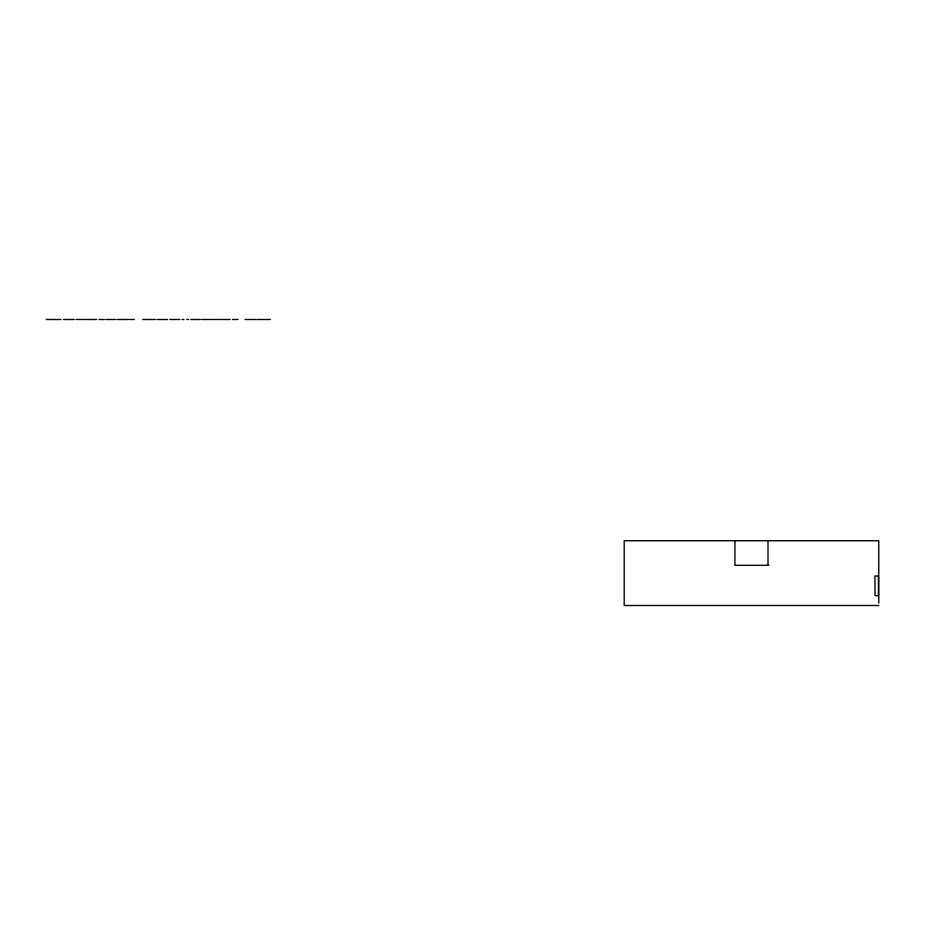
<?xml version="1.0" encoding="UTF-8"?>
<svg xmlns="http://www.w3.org/2000/svg" width="925" height="925" viewBox="0 0 925 925"><rect width="100%" height="100%" fill="white"/><g stroke="black" fill="none" stroke-linecap="round" stroke-linejoin="round"><path stroke-width="1.39" d="M46.25 319.495L61.131 319.495M63.547 319.495L74.243 319.495M76.058 319.495L85.447 319.495M86.291 319.495L96.628 319.495M99.01 319.495L104.513 319.495M106.017 319.495L115.972 319.495M117.429 319.495L127.974 319.495M129.084 319.495L134.345 319.495M142.762 319.495L155.643 319.495M157.238 319.495L167.575 319.495M169.761 319.495L179.727 319.495M181.994 319.495L183.902 319.495M186.746 319.495L188.688 319.495M190.781 319.495L200.471 319.495M201.847 319.495L212.553 319.495M213.259 319.495L218.52 319.495M219.653 319.495L230.198 319.495M232.51 319.495L238.014 319.495M244.952 319.495L255.416 319.495M256.757 319.495L270.377 319.495M768.883 565.325L734.936 565.325L734.936 540.732M878.75 605.505L624.19 605.505L624.19 540.732L878.75 540.732L878.75 603.042M768.004 540.732L768.004 565.325M878.426 575.986L874.946 575.986L875.027 595.665L878.426 595.665L878.426 575.986"/></g></svg>
